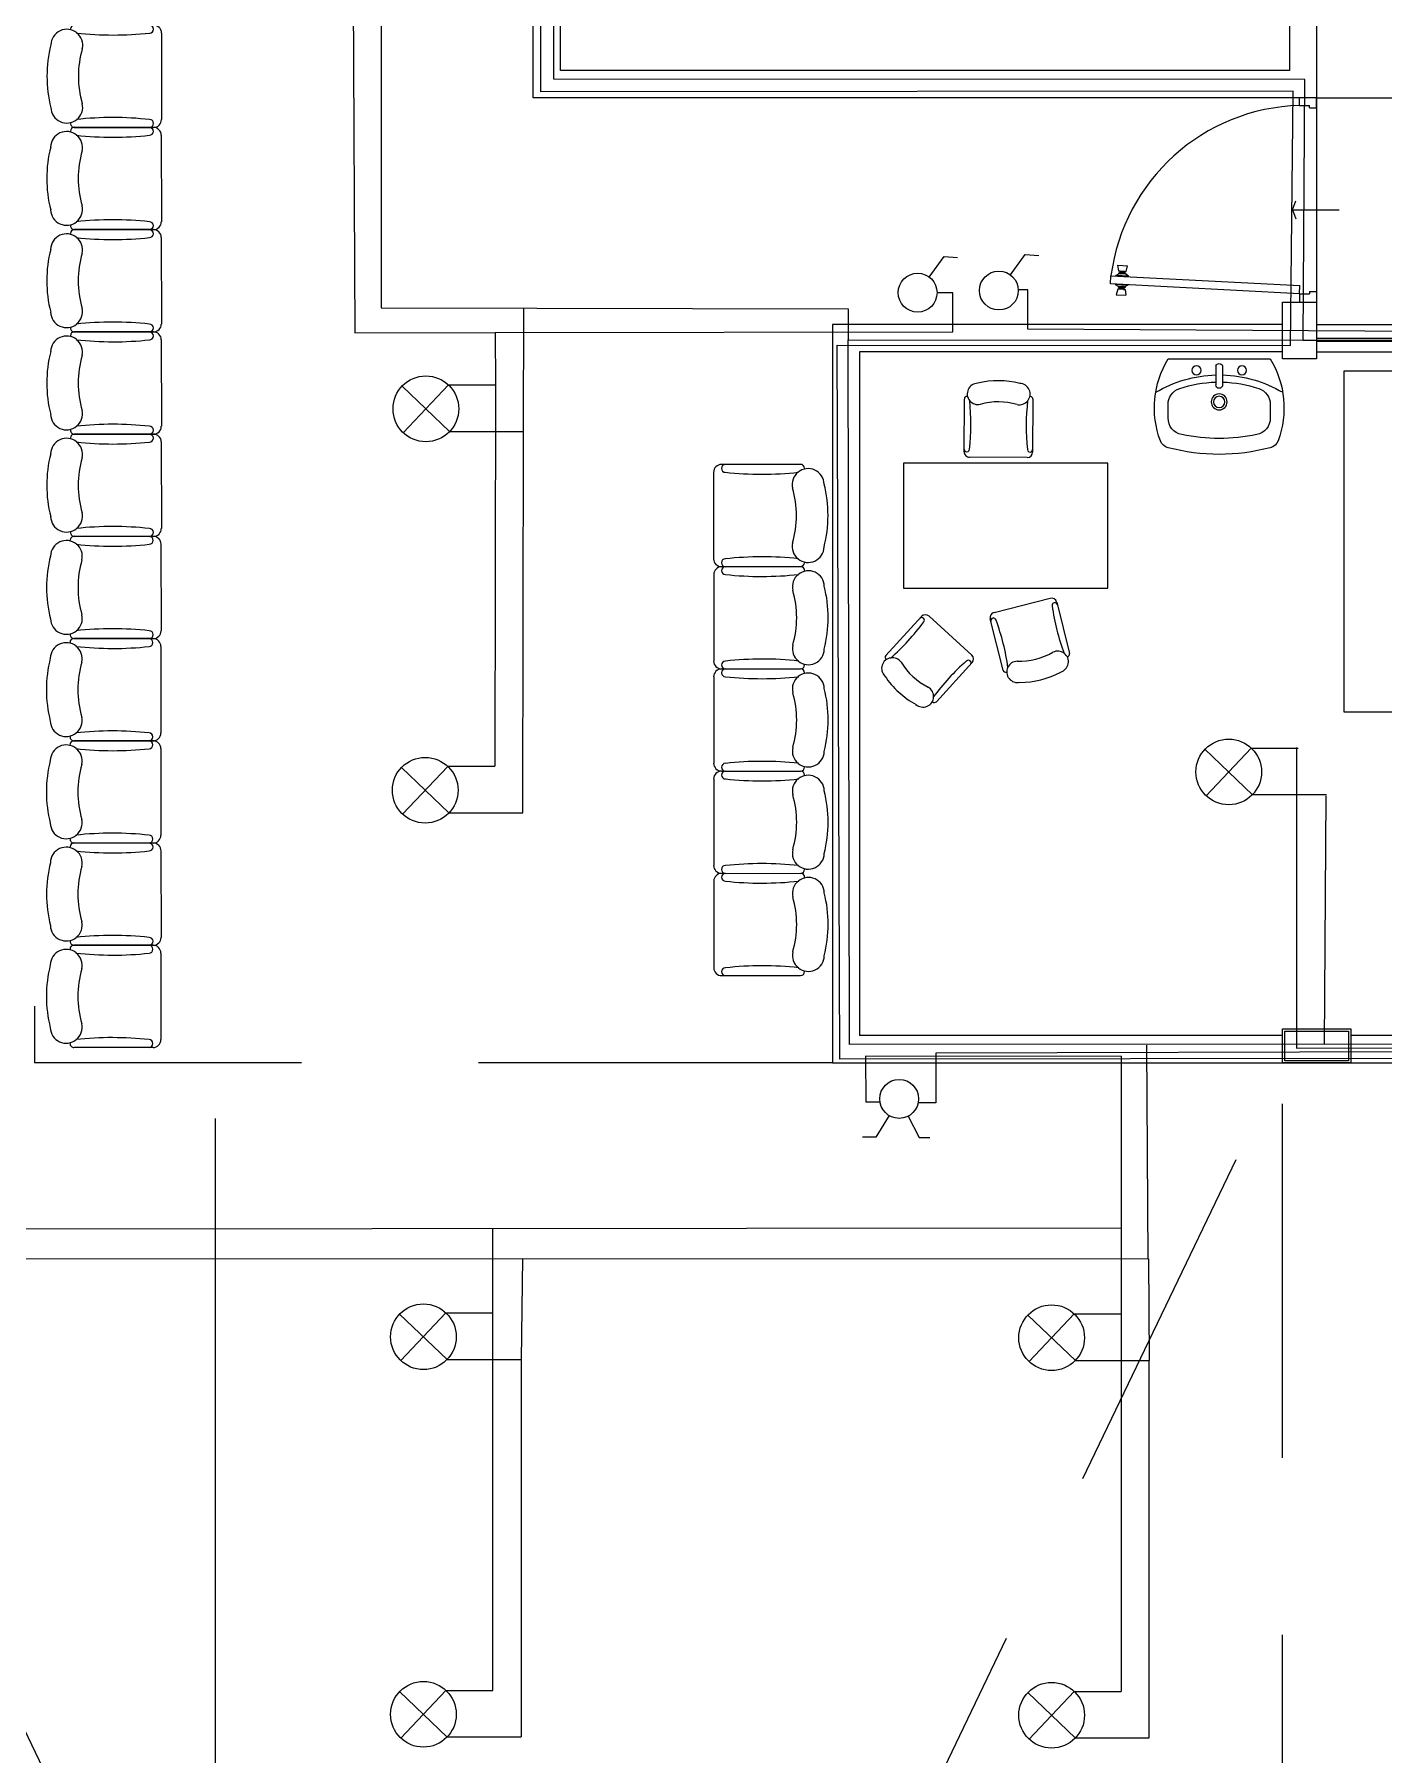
# Model space of a CAD drawing. Header units: millimetres. Extents: x 19.4 to 36.1, y 0 to 11.7.
# Drawn here: x 25.586 to 27.016, y 5.01 to 6.832 of the extents above; entities that cross this region are included whole.
import ezdxf

# ---------------------------------------------------------------- set-up
doc = ezdxf.new("R2010")
doc.units = ezdxf.units.MM
doc.header["$MEASUREMENT"] = 0
for name, pattern in [('CONTINUA', [0]), ('CORTES', [30, 24, -3, 0, -3]), ('NASCOSTA', [0.375, 0.25, -0.125]), ('STYLE_02', [0.295276, 0.19685, -0.098425])]:
    doc.linetypes.add(name, pattern=pattern)
doc.layers.get('0').update_dxf_attribs({"lineweight": 9})
for name, color, linetype, lineweight in [('Fasa', 1, 'Continuous', 9), ('Fasa MCB to end', 30, 'Continuous', 9), ('Lampu', 7, 'Continuous', 9), ('netral2', 5, 'NASCOSTA', 9), ('Saklar_SK', 7, 'Continuous', 9), ('SEGMENTED 1 150', 253, 'Continuous', 5), ('WALL 1 150', 250, 'Continuous', 13)]:
    doc.layers.add(name, color=color, linetype=linetype, lineweight=lineweight)
doc.layers.add('FURNITURE K 1 150', color=7, linetype='Continuous', lineweight=9, true_color=0xa7aeab)

# ---------------------------------------------------------------- blocks, each defined once
blk = doc.blocks.new('PUERTA1')
at = {"lineweight": 15}
for p, q in [((-1.141, 0), (-1.2, 0)), ((-0.064, 0), (0, 0)), ((-0.064, -0.042), (-0.064, 0)), ((-1.156, -0.1), (-1.205, -0.1)), ((-1.156, -0.1), (-1.156, -0.042)), ((-1.141, -0.042), (-1.156, -0.042)), ((-1.141, -0.042), (-1.141, 0)), ((-0.156, -1.208), (-0.099, -0.099)), ((-0.049, -0.1), (-0.108, -1.21)), ((-0.049, -0.1), (-0.099, -0.099)), ((-0.064, -0.042), (-0.049, -0.042)), ((-0.049, -0.1), (-0.049, -0.042)), ((-0.049, -0.1), (0, -0.1)), ((-0.217, -1.167), (-0.214, -1.111)), ((-0.18, -1.119), (-0.214, -1.111)), ((-0.154, -1.105), (-0.164, -1.121)), ((-0.154, -1.105), (-0.158, -1.179)), ((-0.152, -1.105), (-0.154, -1.105)), ((-0.1, -1.108), (-0.104, -1.182)), ((-0.102, -1.108), (-0.1, -1.108)), ((-0.1, -1.108), (-0.092, -1.125)), ((-0.183, -1.162), (-0.217, -1.167)), ((-0.182, -1.153), (-0.183, -1.162)), ((-0.181, -1.128), (-0.182, -1.153)), ((-0.177, -1.153), (-0.182, -1.153)), ((-0.181, -1.128), (-0.18, -1.119)), ((-0.175, -1.129), (-0.181, -1.128)), ((-0.175, -1.129), (-0.177, -1.153)), ((-0.177, -1.153), (-0.177, -1.157)), ((-0.171, -1.157), (-0.177, -1.157)), ((-0.17, -1.126), (-0.175, -1.125)), ((-0.175, -1.129), (-0.175, -1.125)), ((-0.17, -1.126), (-0.171, -1.157)), ((-0.171, -1.157), (-0.171, -1.161)), ((-0.166, -1.162), (-0.171, -1.161)), ((-0.17, -1.126), (-0.169, -1.121)), ((-0.164, -1.121), (-0.169, -1.121)), ((-0.164, -1.121), (-0.166, -1.162)), ((-0.158, -1.179), (-0.166, -1.162)), ((-0.155, -1.179), (-0.158, -1.179)), ((-0.108, -1.21), (-0.156, -1.208)), ((-0.154, -1.142), (-0.154, -1.142)), ((-0.154, -1.142), (-0.154, -1.142)), ((-0.106, -1.182), (-0.104, -1.182)), ((-0.104, -1.182), (-0.094, -1.166)), ((-0.092, -1.125), (-0.094, -1.166)), ((-0.094, -1.166), (-0.088, -1.166)), ((-0.092, -1.125), (-0.086, -1.125)), ((-0.087, -1.13), (-0.088, -1.161)), ((-0.088, -1.161), (-0.083, -1.162)), ((-0.088, -1.161), (-0.088, -1.166)), ((-0.087, -1.13), (-0.086, -1.125)), ((-0.087, -1.13), (-0.081, -1.13)), ((-0.082, -1.158), (-0.083, -1.162)), ((-0.081, -1.134), (-0.082, -1.158)), ((-0.082, -1.158), (-0.077, -1.159)), ((-0.081, -1.134), (-0.081, -1.13)), ((-0.081, -1.134), (-0.075, -1.134)), ((-0.075, -1.134), (-0.077, -1.159)), ((-0.077, -1.159), (-0.077, -1.168)), ((-0.077, -1.168), (-0.044, -1.176)), ((-0.075, -1.125), (-0.041, -1.12)), ((-0.075, -1.134), (-0.075, -1.125)), ((-0.044, -1.176), (-0.041, -1.12))]:
    blk.add_line(p, q, dxfattribs=at)
at = {"color": 8, "lineweight": 15}
blk.add_arc((-0.007, -0.068), 1.149, 181.6009, 262.5258, dxfattribs=at)
blk = doc.blocks.new('sillon 1')
for p, q in [((-0.331, -0.689), (-0.33, -0.178)), ((-0.305, -0.152), (-0.305, -0.152)), ((0.305, -0.152), (0.305, -0.152)), ((0.33, -0.178), (0.33, -0.689)), ((0.279, -0.739), (-0.28, -0.74))]:
    blk.add_line(p, q)
for centre, radius, start, end in [((0, -0.825), 0.825, 75.7655, 104.2656), ((-0.2, -0.128), 0.103, 91.5852, 282.6959), ((0.2, -0.128), 0.103, 257.3352, 88.4459), ((-0.305, -0.178), 0.0254, 90.0156, 180.0156), ((-2.455, -0.425), 2.188, 353.7526, 6.1565), ((0, -0.838), 0.635, 73.7554, 106.2758), ((2.454, -0.429), 2.188, 173.7526, 186.1565), ((0.305, -0.178), 0.0254, 0.0156, 90.0156), ((-0.305, -0.663), 0.0254, 180.0156, 0.0156), ((0.304, -0.663), 0.0254, 180.0156, 0.0156), ((-0.28, -0.689), 0.0508, 180.0156, 270.0156), ((0.279, -0.689), 0.0508, 270.0156, 0.0156)]:
    blk.add_arc(centre, radius, start, end)
blk = doc.blocks.new('Saklar seri 2')
at = {"color": 30}
for p, q in [((7.3542, 3.8204), (7.3427, 3.8204)), ((7.3659, 3.7976), (7.3542, 3.8204)), ((7.386, 3.7969), (7.4, 3.8198)), ((7.4, 3.8198), (7.4142, 3.8198))]:
    blk.add_line(p, q, dxfattribs=at)
blk.add_circle((7.3753, 3.7794), 0.0206, dxfattribs=at)
blk = doc.blocks.new('saklar tunggal')
at = {"color": 30}
for p, q in [((6.9703, 1.4504), (6.9843, 1.4734)), ((6.9843, 1.4734), (6.9985, 1.4734))]:
    blk.add_line(p, q, dxfattribs=at)
blk.add_circle((6.9596, 1.4329), 0.0206, dxfattribs=at)
blk = doc.blocks.new('lavadero')
for p, q in [((0, 0.225), (0, -0.225)), ((0.2597, 0.225), (0.2011, 0.225)), ((0.03, 0.015), (0.114, 0.015)), ((0.03, -0.015), (0.114, -0.015)), ((0.2011, -0.225), (0.2597, -0.225))]:
    blk.add_line(p, q)
for centre, radius in [((0.05, 0.1), 0.02), ((0.189, 0), 0.035), ((0.189, 0), 0.025), ((0.189, 0), 0.025), ((0.05, -0.1), 0.02)]:
    blk.add_circle(centre, radius)
for centre, radius, start, end in [((0.2152, -0.1285), 0.4139, 69.5025, 121.33086), ((0.6177, 0), 0.5477, 149.29337, 178.4305), ((0.3426, 0.2123), 0.05, 14.69728, 69.5025), ((0.6488, 0), 0.5472, 161.47782, 178.42915), ((0.2011, 0.15), 0.075, 90, 161.47782), ((0.2597, 0.15), 0.075, 11.66582, 90), ((-0.4668, 0), 0.8168, 348.33418, 11.66582), ((-0.4668, 0), 0.8868, 345.30272, 14.69728), ((0.0362, 0), 0.0163, 112.61986, 247.38014), ((0.114, 0), 0.015, 270, 90), ((0.6177, 0), 0.5477, 181.5695, 210.70663), ((0.6488, 0), 0.5472, 181.57085, 198.52218), ((0.2152, 0.1285), 0.4139, 238.66914, 290.4975), ((0.2011, -0.15), 0.075, 198.52218, 270), ((0.2597, -0.15), 0.075, 270, 348.33418), ((0.3426, -0.2123), 0.05, 290.4975, 345.30272)]:
    blk.add_arc(centre, radius, start, end)
blk = doc.blocks.new('wastafel')
at = {"xscale": -0.240571977810322, "yscale": 0.240571977810322, "zscale": 0.240571977810322, "rotation": 90}
blk.add_blockref('lavadero', (26.8414, 6.4884), dxfattribs=at)
blk = doc.blocks.new('wastafel km')
at = {"linetype": 'CONTINUA'}
blk.add_blockref('wastafel', (0, 0), dxfattribs=at)
blk = doc.blocks.new('was')
at = {"linetype": 'CONTINUA'}
blk.add_blockref('wastafel km', (0, 0), dxfattribs=at)
blk = doc.blocks.new('lampu')
at = {"color": 250}
for p, q in [((7.1357, 3.4391), (7.1861, 3.391)), ((7.1848, 3.4404), (7.137, 3.3898)), ((7.1609, 3.4151), (7.1609, 3.4151))]:
    blk.add_line(p, q, dxfattribs=at)
at = {"color": 230}
blk.add_circle((7.1609, 3.4151), 0.0348, dxfattribs=at)
blk = doc.blocks.new('*U47')
at = {"layer": 'Fasa', "linetype": 'CONTINUA', "ltscale": 100}
blk.add_line((-0.0106, 0.0253), (0.0393, 0.0253), dxfattribs=at)
at = {"layer": 'netral2', "linetype": 'STYLE_02'}
blk.add_line((-0.0092, -0.024), (0.0691, -0.024), dxfattribs=at)
at = {"layer": 'Lampu', "color": 250}
blk.add_blockref('lampu', (-7.1952, -3.4151), dxfattribs=at)
blk = doc.blocks.new('*U48')
at = {"layer": 'netral2', "color": 0, "linetype": 'ByBlock', "lineweight": -2, "transparency": 16777216}
for p in [(0, 0.4), (0.8, 0.4), (1.6, 0.4), (2.4, 0.4), (0, 0), (0.8, 0), (1.6, 0), (2.4, 0)]:
    blk.add_blockref('*U47', p, dxfattribs=at)
blk = doc.blocks.new('*U56')
at = {"layer": 'Fasa', "linetype": 'CONTINUA', "ltscale": 100}
blk.add_line((-0.0106, 0.0253), (0.0393, 0.0253), dxfattribs=at)
at = {"layer": 'netral2', "linetype": 'STYLE_02'}
blk.add_line((-0.0092, -0.024), (0.0691, -0.024), dxfattribs=at)
at = {"layer": 'Lampu', "color": 250}
blk.add_blockref('lampu', (-7.1952, -3.4151), dxfattribs=at)
blk = doc.blocks.new('*U57')
at = {"layer": 'netral2', "color": 0, "linetype": 'ByBlock', "lineweight": -2, "transparency": 16777216}
for p in [(0, 0.4), (0.7, 0.4), (0, 0), (0.7, 0)]:
    blk.add_blockref('*U56', p, dxfattribs=at)

msp = doc.modelspace()

# ---------------------------------------------------------------- linework, layer by layer
at = {"layer": 'Fasa', "linetype": 'CONTINUA', "ltscale": 100}
for p, q in [((25.924, 6.8948), (25.9257, 6.5162)), ((26.6386, 6.5617), (26.6286, 6.5617)), ((26.6386, 6.5199), (26.6386, 6.5617)), ((26.5593, 6.5585), (26.5425, 6.5585)), ((26.5593, 6.517), (26.5593, 6.5585)), ((25.9257, 6.5162), (26.0745, 6.5164)), ((26.0745, 6.5164), (26.5593, 6.517)), ((26.0745, 6.5164), (26.0746, 6.4609)), ((27.1582, 6.5169), (26.6386, 6.5199)), ((26.0247, 6.4609), (26.0746, 6.4609)), ((26.0746, 6.4609), (26.0739, 6.0569)), ((26.8752, 6.0762), (26.925, 6.0762)), ((26.9233, 6.0769), (26.9232, 5.7584)), ((26.0241, 6.0569), (26.0739, 6.0569)), ((26.9232, 5.7584), (27.1665, 5.7591)), ((26.7376, 5.7497), (26.4663, 5.7495)), ((26.4666, 5.7495), (26.4669, 5.7013)), ((27.5364, 5.7554), (26.5412, 5.753)), ((26.5412, 5.753), (26.5412, 5.7002)), ((26.7376, 5.7497), (26.7376, 5.4765)), ((26.4669, 5.7013), (26.4819, 5.7013)), ((26.5412, 5.7002), (26.5224, 5.7002)), ((25.3719, 5.5665), (26.7376, 5.5678)), ((26.0719, 5.4778), (26.0719, 5.5672)), ((26.0719, 5.0778), (26.0719, 5.4778)), ((26.7374, 5.4768), (26.7374, 5.0768))]:
    msp.add_line(p, q, dxfattribs=at)
at = {"layer": 'Fasa MCB to end', "linetype": 'CONTINUA', "ltscale": 100}
for p, q in [((26.1227, 6.7715), (26.1223, 8.1617)), ((26.9197, 6.7723), (26.1227, 6.7715)), ((26.917, 6.5028), (26.9197, 6.7723)), ((26.4395, 5.7466), (26.4367, 6.5029)), ((26.4367, 6.5029), (26.917, 6.5028)), ((29.4872, 5.7506), (26.4395, 5.7466))]:
    msp.add_line(p, q, dxfattribs=at)
at = {"layer": 'FURNITURE K 1 150', "ltscale": 0.016}
for p, q in [((26.5712, 6.3899), (26.5715, 6.446)), ((26.5743, 6.4488), (26.5743, 6.4488)), ((26.6413, 6.4485), (26.6413, 6.4485)), ((26.6441, 6.4457), (26.6437, 6.3896)), ((26.6381, 6.384), (26.5768, 6.3843)), ((26.3058, 6.3683), (26.3057, 6.2767)), ((26.3979, 6.3767), (26.3141, 6.3767)), ((26.402, 6.3726), (26.402, 6.3726)), ((26.7235, 6.378), (26.507, 6.378)), ((26.507, 6.378), (26.507, 6.2457)), ((26.7235, 6.2457), (26.7235, 6.378)), ((26.402, 6.2726), (26.402, 6.2726)), ((26.3059, 6.26), (26.3059, 6.1684)), ((26.3141, 6.2684), (26.3981, 6.2684)), ((26.4022, 6.2642), (26.4022, 6.2642)), ((26.507, 6.2457), (26.7235, 6.2457)), ((26.603, 6.2199), (26.6625, 6.2349)), ((26.4883, 6.1743), (26.5262, 6.2156)), ((26.5341, 6.216), (26.5794, 6.1746)), ((26.6693, 6.2308), (26.6829, 6.1764)), ((26.6126, 6.1587), (26.5989, 6.2131)), ((26.3142, 6.16), (26.398, 6.1601)), ((26.4022, 6.1643), (26.4022, 6.1643)), ((26.4885, 6.1703), (26.4885, 6.1703)), ((26.5797, 6.1667), (26.5418, 6.1253)), ((26.6809, 6.173), (26.6809, 6.173)), ((26.3059, 6.1517), (26.3059, 6.0601)), ((26.4022, 6.1559), (26.4022, 6.1559)), ((26.616, 6.1567), (26.616, 6.1567)), ((26.5379, 6.1252), (26.5379, 6.1252)), ((26.3142, 6.0517), (26.398, 6.0518)), ((26.4022, 6.056), (26.4022, 6.056)), ((26.3059, 6.0434), (26.3059, 5.9518)), ((26.4022, 6.0476), (26.4022, 6.0476)), ((26.3142, 5.9434), (26.3981, 5.9435)), ((26.4021, 5.9476), (26.4021, 5.9476)), ((26.306, 5.9351), (26.3059, 5.8434)), ((26.4022, 5.9393), (26.4022, 5.9393)), ((26.3143, 5.8351), (26.398, 5.8352)), ((26.4022, 5.8393), (26.4022, 5.8393))]:
    msp.add_line(p, q, dxfattribs=at)
for centre, radius, start, end in [((26.5858, 6.4514), 0.0113, 91.298, 282.4087), ((26.6075, 6.3747), 0.0907, 75.4783, 103.9783), ((26.6298, 6.4512), 0.0113, 257.0479, 88.1587), ((26.5743, 6.446), 0.00279, 89.7283, 179.7283), ((26.3381, 6.42), 0.2403, 353.4654, 5.8692), ((26.6075, 6.3733), 0.0697, 73.4681, 105.9885), ((26.8772, 6.417), 0.2403, 173.4654, 185.8692), ((26.6413, 6.4457), 0.00279, 359.7283, 89.7283), ((26.574, 6.3927), 0.00279, 179.7283, 359.7283), ((26.5768, 6.3899), 0.00558, 179.7283, 269.7283), ((26.6382, 6.3896), 0.00558, 269.7283, 359.7283), ((26.641, 6.3924), 0.00279, 179.7283, 359.7283), ((26.3141, 6.3683), 0.00833, 89.9844, 179.9844), ((26.3182, 6.3725), 0.00417, 89.9844, 269.9844), ((26.3567, 6.7251), 0.3588, 263.8435, 276.2474), ((26.406, 6.3554), 0.0169, 1.5541, 192.6648), ((26.3979, 6.3726), 0.00417, 359.9844, 89.9844), ((26.2895, 6.3226), 0.1041, 343.7242, 16.2446), ((26.2916, 6.3226), 0.1354, 345.7344, 14.2345), ((26.406, 6.2897), 0.0169, 167.3041, 358.4148), ((26.3141, 6.2767), 0.00833, 179.9844, 269.9844), ((26.3182, 6.2725), 0.00417, 89.9844, 269.9844), ((26.3573, 5.92), 0.3588, 83.8435, 96.2474), ((26.3978, 6.2726), 0.00417, 269.9844, 359.9844), ((26.3143, 6.26), 0.00833, 89.9844, 179.9844), ((26.3184, 6.2642), 0.00417, 89.9844, 269.9844), ((26.3569, 6.6168), 0.3588, 263.8435, 276.2474), ((26.4062, 6.2471), 0.0169, 1.5541, 192.6648), ((26.3981, 6.2642), 0.00417, 359.9844, 89.9844), ((26.2897, 6.2143), 0.1041, 343.7242, 16.2446), ((26.2918, 6.2143), 0.1354, 345.7344, 14.2345), ((26.6638, 6.2294), 0.00558, 14.1367, 104.1367), ((26.5303, 6.2119), 0.00558, 47.5488, 137.5488), ((26.6043, 6.2145), 0.00558, 104.1367, 194.1367), ((26.6672, 6.2274), 0.00279, 14.1367, 194.1367), ((26.9025, 6.2597), 0.2403, 187.8737, 200.2776), ((26.3348, 6.3521), 0.2403, 311.2858, 323.6897), ((26.5264, 6.2117), 0.00279, 317.5488, 137.5488), ((26.6023, 6.2111), 0.00279, 14.1367, 194.1367), ((26.3796, 6.1285), 0.2403, 7.8737, 20.2776), ((26.4062, 6.1814), 0.0169, 167.3041, 358.4148), ((26.6704, 6.1676), 0.0113, 285.7063, 116.8171), ((26.3142, 6.1684), 0.00833, 179.9844, 269.9844), ((26.3142, 6.1517), 0.00833, 89.9844, 179.9844), ((26.3184, 6.1642), 0.00417, 89.9844, 269.9844), ((26.3184, 6.1559), 0.00417, 89.9844, 269.9844), ((26.3575, 5.8117), 0.3588, 83.8435, 96.2474), ((26.398, 6.1643), 0.00417, 269.9844, 359.9844), ((26.398, 6.1559), 0.00417, 359.9844, 89.9844), ((26.4951, 6.1606), 0.0113, 34.8684, 225.9791), ((26.4903, 6.1724), 0.00279, 137.5488, 227.5488), ((26.564, 6.2033), 0.0697, 211.2886, 243.809), ((26.7322, 5.9879), 0.2403, 131.2858, 143.6897), ((26.5758, 6.1665), 0.00279, 317.5488, 137.5488), ((26.5756, 6.1705), 0.00558, 317.5488, 47.5488), ((26.6277, 6.1569), 0.0113, 91.4563, 282.567), ((26.63, 6.2379), 0.0697, 267.8765, 300.3969), ((26.6802, 6.1757), 0.00279, 284.1367, 14.1367), ((26.3569, 6.5085), 0.3588, 263.8435, 276.2474), ((26.4061, 6.1388), 0.0169, 1.5541, 192.6648), ((26.5631, 6.2023), 0.0907, 213.2987, 241.7988), ((26.6153, 6.1594), 0.00279, 194.1367, 284.1367), ((26.6304, 6.2365), 0.0907, 269.8866, 298.3867), ((26.2897, 6.106), 0.1041, 343.7242, 16.2446), ((26.2918, 6.106), 0.1354, 345.7344, 14.2345), ((26.5276, 6.1309), 0.0113, 229.1184, 60.2291), ((26.5397, 6.1272), 0.00279, 227.5488, 317.5488), ((26.4061, 6.0731), 0.0169, 167.3041, 358.4148), ((26.3142, 6.0601), 0.00833, 179.9844, 269.9844), ((26.3142, 6.0434), 0.00833, 89.9844, 179.9844), ((26.3184, 6.0559), 0.00417, 89.9844, 269.9844), ((26.3184, 6.0476), 0.00417, 89.9844, 269.9844), ((26.3574, 5.7033), 0.3588, 83.8435, 96.2474), ((26.398, 6.056), 0.00417, 269.9844, 359.9844), ((26.398, 6.0476), 0.00417, 359.9844, 89.9844), ((26.3569, 6.4002), 0.3588, 263.8435, 276.2474), ((26.4061, 6.0305), 0.0169, 1.5541, 192.6648), ((26.2897, 5.9977), 0.1041, 343.7242, 16.2446), ((26.2917, 5.9977), 0.1354, 345.7344, 14.2345), ((26.4061, 5.9648), 0.0169, 167.3041, 358.4148), ((26.3142, 5.9518), 0.00833, 179.9844, 269.9844), ((26.3143, 5.9351), 0.00833, 89.9844, 179.9844), ((26.3183, 5.9476), 0.00417, 89.9844, 269.9844), ((26.3185, 5.9393), 0.00417, 89.9844, 269.9844), ((26.3574, 5.595), 0.3588, 83.8435, 96.2474), ((26.398, 5.9476), 0.00417, 269.9844, 359.9844), ((26.3981, 5.9393), 0.00417, 359.9844, 89.9844), ((26.3569, 6.2919), 0.3588, 263.8435, 276.2474), ((26.4062, 5.9222), 0.0169, 1.5541, 192.6648), ((26.2897, 5.8894), 0.1041, 343.7242, 16.2446), ((26.2918, 5.8894), 0.1354, 345.7344, 14.2345), ((26.4062, 5.8565), 0.0169, 167.3041, 358.4148), ((26.3143, 5.8434), 0.00833, 179.9844, 269.9844), ((26.3184, 5.8393), 0.00417, 89.9844, 269.9844), ((26.3575, 5.4867), 0.3588, 83.8435, 96.2474), ((26.398, 5.8393), 0.00417, 269.9844, 359.9844)]:
    msp.add_arc(centre, radius, start, end, dxfattribs=at)
at = {"layer": 'netral2', "linetype": 'CONTINUA', "ltscale": 100}
for p, q in [((26.1367, 6.7847), (26.1325, 8.1689)), ((25.9538, 6.8455), (25.9538, 6.5425)), ((26.932, 6.7844), (26.1367, 6.7847)), ((26.9302, 6.5084), (26.932, 6.7844)), ((25.9538, 6.5425), (26.4484, 6.5416)), ((26.1044, 6.4117), (26.1049, 6.5422)), ((26.4484, 6.5416), (26.4484, 6.5086)), ((26.4497, 5.7622), (26.4482, 6.5086)), ((26.4482, 6.5086), (26.9302, 6.5084)), ((26.9302, 6.5084), (27.1901, 6.5085)), ((26.1037, 6.0076), (26.1044, 6.4117)), ((26.9544, 6.0256), (26.9527, 5.7626)), ((29.4726, 5.7629), (26.4497, 5.7622)), ((26.766, 5.5346), (26.7647, 5.7614)), ((25.4015, 5.535), (26.1032, 5.5353)), ((26.1032, 5.5353), (26.1018, 5.4285)), ((26.1032, 5.5353), (26.7666, 5.535)), ((26.7666, 5.535), (26.7673, 5.4275)), ((26.1018, 5.4285), (26.1018, 5.0285)), ((26.7673, 5.0275), (26.7673, 5.4275))]:
    msp.add_line(p, q, dxfattribs=at)
at = {"layer": 'netral2', "linetype": 'STYLE_02'}
for p, q in [((26.0261, 6.4117), (26.1044, 6.4117)), ((26.8766, 6.0269), (26.9549, 6.0269)), ((26.0254, 6.0076), (26.1037, 6.0076))]:
    msp.add_line(p, q, dxfattribs=at)
at = {"layer": 'SEGMENTED 1 150', "ltscale": 0.8}
for p, q in [((26.9446, 6.741), (26.9446, 6.5245)), ((26.919, 6.6464), (26.9227, 6.6559)), ((26.919, 6.6464), (26.9686, 6.6464)), ((26.919, 6.6464), (26.9227, 6.6369))]:
    msp.add_line(p, q, dxfattribs=at)
at = {"layer": 'SEGMENTED 1 150', "linetype": 'NASCOSTA', "lineweight": 9, "ltscale": 1.5}
for p, q in [((25.2366, 2.2596), (26.9085, 5.7426)), ((25.2366, 5.7426), (26.9085, 2.2596)), ((26.4316, 5.7426), (25.5863, 5.7426)), ((26.9085, 4.7616), (26.9085, 5.7426))]:
    msp.add_line(p, q, dxfattribs=at)
at = {"layer": 'WALL 1 150', "lineweight": 15, "ltscale": 0.5}
for p, q in [((26.9446, 9.8083), (26.9446, 6.741)), ((26.9158, 7.5517), (26.9158, 6.7939)), ((26.1147, 6.7651), (26.1147, 7.2631)), ((26.1435, 6.7939), (26.1435, 7.2631)), ((26.9158, 6.7939), (26.1435, 6.7939)), ((26.9446, 6.7651), (26.1147, 6.7651)), ((26.9085, 6.525), (26.4316, 6.525)), ((26.4316, 6.525), (26.4316, 5.7426)), ((26.9085, 6.4961), (26.4605, 6.4961)), ((26.4605, 6.4961), (26.4605, 5.7715)), ((26.9085, 5.7715), (26.4605, 5.7715)), ((27.217, 5.7715), (26.9807, 5.7715)), ((26.4316, 5.7426), (27.217, 5.7426))]:
    msp.add_line(p, q, dxfattribs=at)
at = {"layer": 'WALL 1 150', "ltscale": 0.5}
msp.add_line((26.9446, 6.7651), (29.4586, 6.7651), dxfattribs=at)
at = {"layer": 'WALL 1 150', "linetype": 'CONTINUA', "lineweight": 15}
for p, q in [((26.9085, 6.4884), (26.9085, 6.5485)), ((26.9085, 6.5485), (26.9446, 6.5485)), ((26.9446, 6.5485), (26.9446, 6.4884)), ((26.9446, 6.4884), (26.9085, 6.4884)), ((25.5863, 5.8028), (25.5863, 5.7426)), ((26.9085, 5.7426), (26.9085, 5.7787)), ((26.9085, 5.7787), (26.9807, 5.7787)), ((26.9807, 5.7787), (26.9807, 5.7426)), ((26.9108, 5.7449), (26.9108, 5.7764)), ((26.9108, 5.7764), (26.9784, 5.7764)), ((26.9784, 5.7764), (26.9784, 5.7449)), ((26.9807, 5.7426), (26.9085, 5.7426)), ((26.9784, 5.7449), (26.9108, 5.7449))]:
    msp.add_line(p, q, dxfattribs=at)
at = {"layer": 'WALL 1 150', "ltscale": 0.025}
for p, q in [((27.1223, 6.5102), (26.9446, 6.5102)), ((27.1223, 6.507), (26.9446, 6.507))]:
    msp.add_line(p, q, dxfattribs=at)
at = {"layer": 'WALL 1 150', "lineweight": 15, "ltscale": 0.5}
for points in [[(27.1223, 6.5245), (26.9446, 6.5245)], [(27.1223, 6.4956), (26.9446, 6.4956)]]:
    msp.add_lwpolyline(points, dxfattribs=at)
at = {"layer": 'WALL 1 150', "ltscale": 0.025}
msp.add_lwpolyline([(27.118, 6.1147), (27.118, 6.4755), (26.9736, 6.4755), (26.9736, 6.1147)], close=True, dxfattribs=at)
at = {"layer": 'WALL 1 150', "linetype": 'CORTES', "ltscale": 0.08}
msp.add_lwpolyline([(25.7777, 5.6837), (25.7777, 4.4956)], dxfattribs=at)

# ---------------------------------------------------------------- block references
at = {"xscale": 0.1640099458721787, "yscale": 0.1640099458721787, "zscale": 0.1640099458721787, "rotation": 90}
for p in [(25.5996, 6.788), (25.5994, 6.6797), (25.5994, 6.5713), (25.5994, 6.463), (25.5994, 6.3547), (25.5992, 6.2464), (25.599, 6.1381), (25.599, 6.0298), (25.5991, 5.9215), (25.599, 5.8132)]:
    msp.add_blockref('sillon 1', p, dxfattribs=at)
at = {"lineweight": 15, "xscale": 0.1804289833577688, "yscale": 0.1804289833577688, "zscale": 0.1804289833577688, "rotation": 270}
msp.add_blockref('PUERTA1', (26.9446, 6.5485), dxfattribs=at)
at = {"linetype": 'CONTINUA'}
msp.add_blockref('was', (0, 0), dxfattribs=at)
at = {"layer": 'Lampu', "color": 250}
for p in [(18.8401, 3.0205), (19.6906, 2.6358), (18.8394, 2.6164)]:
    msp.add_blockref('lampu', p, dxfattribs=at)
at = {"layer": 'netral2', "linetype": 'CONTINUA'}
for name, p in [('*U57', (25.3327, 5.0525)), ('*U48', (26.6982, 5.0515))]:
    msp.add_blockref(name, p, dxfattribs=at)
at = {"layer": 'Saklar_SK', "color": 250}
for name, p, rotation in [('saklar tunggal', (19.4667, 5.7142), 355.1918437598782), ('saklar tunggal', (19.5528, 5.7164), 355.1918437598782), ('Saklar seri 2', (33.8777, 9.4839), 180)]:
    msp.add_blockref(name, p, dxfattribs=dict(at, rotation=rotation))

doc.saveas('drawing.dxf')
